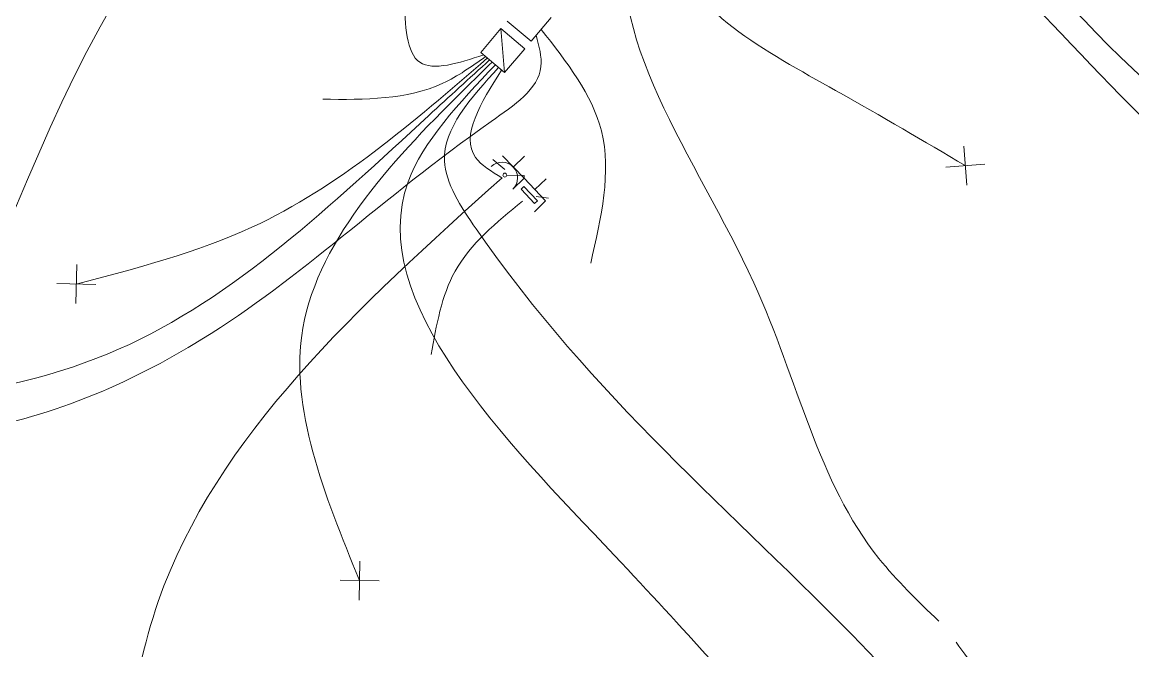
# Model space of a CAD drawing. Header units: metres. Extents: x 2747662.9 to 2747731.3, y 1250221.9 to 1250283.3.
# Drawn here: x 2747712.86 to 2747718.55, y 1250271.74 to 1250274.95 of the extents above; entities that cross this region are included whole.
import ezdxf

# ---------------------------------------------------------------- set-up
doc = ezdxf.new("R2010")
doc.units = ezdxf.units.M
doc.header["$MEASUREMENT"] = 0
doc.linetypes.add('EL_Boden', pattern=[900, 600, -300])
doc.linetypes.add('EL_Hohldecke', pattern=[1500, 600, -300, 0, -300, 0, -300])
doc.layers.add('___elektro', color=7, linetype='Continuous')

msp = doc.modelspace()

# ---------------------------------------------------------------- linework, layer by layer
at = {"layer": '___elektro', "color": 30, "linetype": 'Continuous', "lineweight": 0, "true_color": 0xff8d1c}
for p, q in [((2747715.4713, 1250274.8568), (2747715.5747, 1250274.9789)), ((2747715.3169, 1250274.9222), (2747715.2134, 1250274.8001)), ((2747715.4389, 1250274.8187), (2747715.3169, 1250274.9222)), ((2747715.3355, 1250274.6966), (2747715.3169, 1250274.9222)), ((2747715.3492, 1250274.9603), (2747715.4713, 1250274.8568)), ((2747715.3645, 1250274.9474), (2747715.3645, 1250274.9474)), ((2747715.3797, 1250274.9344), (2747715.3798, 1250274.9345)), ((2747715.395, 1250274.9215), (2747715.395, 1250274.9215)), ((2747715.5359, 1250274.9331), (2747715.536, 1250274.9331)), ((2747715.5489, 1250274.9484), (2747715.5489, 1250274.9484)), ((2747715.2781, 1250274.8764), (2747715.2781, 1250274.8764)), ((2747715.291, 1250274.8916), (2747715.2911, 1250274.8917)), ((2747715.3039, 1250274.9069), (2747715.304, 1250274.9069)), ((2747715.3321, 1250274.9092), (2747715.3322, 1250274.9092)), ((2747715.3474, 1250274.8963), (2747715.3474, 1250274.8963)), ((2747715.3626, 1250274.8834), (2747715.3627, 1250274.8834)), ((2747715.3779, 1250274.8704), (2747715.3779, 1250274.8704)), ((2747715.4102, 1250274.9086), (2747715.4103, 1250274.9086)), ((2747715.4255, 1250274.8956), (2747715.4255, 1250274.8957)), ((2747715.4407, 1250274.8827), (2747715.4408, 1250274.8827)), ((2747715.456, 1250274.8698), (2747715.456, 1250274.8698)), ((2747715.4842, 1250274.8721), (2747715.4842, 1250274.8721)), ((2747715.4971, 1250274.8873), (2747715.4972, 1250274.8874)), ((2747715.5101, 1250274.9026), (2747715.5101, 1250274.9026)), ((2747715.523, 1250274.9178), (2747715.523, 1250274.9179)), ((2747715.2263, 1250274.8154), (2747715.2264, 1250274.8154)), ((2747715.2393, 1250274.8306), (2747715.2393, 1250274.8306)), ((2747715.2522, 1250274.8459), (2747715.2523, 1250274.8459)), ((2747715.2651, 1250274.8611), (2747715.2652, 1250274.8612)), ((2747715.3355, 1250274.6966), (2747715.4389, 1250274.8187)), ((2747715.3932, 1250274.8575), (2747715.3932, 1250274.8575)), ((2747715.4084, 1250274.8446), (2747715.4085, 1250274.8446)), ((2747715.4237, 1250274.8316), (2747715.4237, 1250274.8316)), ((2747715.2134, 1250274.8001), (2747715.3355, 1250274.6966)), ((2747715.2287, 1250274.7872), (2747715.2287, 1250274.7872)), ((2747715.2439, 1250274.7742), (2747715.244, 1250274.7743)), ((2747715.2592, 1250274.7613), (2747715.2592, 1250274.7613)), ((2747715.2744, 1250274.7484), (2747715.2745, 1250274.7484)), ((2747715.3872, 1250274.7577), (2747715.3872, 1250274.7577)), ((2747715.4001, 1250274.7729), (2747715.4002, 1250274.7729)), ((2747715.4131, 1250274.7882), (2747715.4131, 1250274.7882)), ((2747715.426, 1250274.8034), (2747715.426, 1250274.8035)), ((2747715.2897, 1250274.7354), (2747715.2897, 1250274.7355)), ((2747715.3049, 1250274.7225), (2747715.305, 1250274.7225)), ((2747715.3202, 1250274.7096), (2747715.3202, 1250274.7096)), ((2747715.3484, 1250274.7119), (2747715.3484, 1250274.7119)), ((2747715.3613, 1250274.7272), (2747715.3614, 1250274.7272)), ((2747715.3743, 1250274.7424), (2747715.3743, 1250274.7424)), ((2747717.7044, 1250274.1203), (2747717.688, 1250274.3196)), ((2747715.3377, 1250274.1999), (2747715.2751, 1250274.2508)), ((2747715.4357, 1250274.1552), (2747715.3251, 1250274.2709)), ((2747715.3804, 1250274.2131), (2747715.4382, 1250274.2683)), ((2747715.4382, 1250274.2683), (2747715.4383, 1250274.2684)), ((2747715.4382, 1250274.2683), (2747715.4383, 1250274.2684)), ((2747717.7959, 1250274.2282), (2747717.5965, 1250274.2118)), ((2747717.6962, 1250274.22), (2747717.6962, 1250274.22)), ((2747715.347, 1250274.1714), (2747715.436, 1250274.1694)), ((2747715.3778, 1250274.1), (2747715.4357, 1250274.1552)), ((2747715.436, 1250274.1694), (2747715.4357, 1250274.1552)), ((2747715.4357, 1250274.1552), (2747715.5462, 1250274.0396)), ((2747715.491, 1250274.0974), (2747715.5488, 1250274.1527)), ((2747715.5488, 1250274.1527), (2747715.5488, 1250274.1527)), ((2747715.5462, 1250274.0396), (2747715.4884, 1250273.9843)), ((2747715.4972, 1250274.0619), (2747715.5607, 1250274.0534)), ((2747713.1392, 1250273.5138), (2747713.1437, 1250273.7138)), ((2747713.2414, 1250273.6116), (2747713.0415, 1250273.6161)), ((2747713.1414, 1250273.6138), (2747713.1415, 1250273.6138)), ((2747714.5903, 1250271.9958), (2747714.5948, 1250272.1958)), ((2747714.6926, 1250272.0936), (2747714.4926, 1250272.0981)), ((2747714.5926, 1250272.0958), (2747714.5926, 1250272.0958))]:
    msp.add_line(p, q, dxfattribs=at)
msp.add_lwpolyline([(2747715.4894, 1250274.0267), (2747715.4203, 1250274.099), (2747715.4347, 1250274.1128), (2747715.5038, 1250274.0405)], close=True, dxfattribs=at)
msp.add_circle((2747715.337, 1250274.1716), 0.01, dxfattribs=at)
msp.add_arc((2747715.3226, 1250274.1578), 0.08, 313.7099, 133.7099, dxfattribs=at)
for points, knots in [([(2747720.2014, 1250274.4032), (2747720.0666, 1250274.6882), (2747719.9318, 1250274.9733), (2747719.7532, 1250275.2057), (2747719.3198, 1250275.7701), (2747718.6287, 1250276.0247), (2747717.9908, 1250276.5743), (2747717.7571, 1250276.7756), (2747717.5306, 1250277.0165), (2747717.5474, 1250277.2609), (2747717.5578, 1250277.4128), (2747717.6623, 1250277.566), (2747717.7668, 1250277.7192)], [0, 0, 0, 0, 1, 1, 1, 2, 2, 2, 3, 3, 3, 4, 4, 4, 4]), ([(2747719.9516, 1250273.9988), (2747719.7626, 1250274.0426), (2747719.5736, 1250274.0865), (2747719.401, 1250274.1519), (2747718.5293, 1250274.4821), (2747718.0777, 1250275.3615), (2747717.2145, 1250276.0369), (2747717.0431, 1250276.171), (2747716.8555, 1250276.297), (2747716.686, 1250276.2585), (2747716.5911, 1250276.237), (2747716.5018, 1250276.1639), (2747716.4126, 1250276.0909)], [0, 0, 0, 0, 1, 1, 1, 2, 2, 2, 3, 3, 3, 4, 4, 4, 4]), ([(2747720.067, 1250273.1798), (2747719.6478, 1250273.5239), (2747719.2286, 1250273.868), (2747718.855, 1250274.221), (2747718.2822, 1250274.7622), (2747717.8163, 1250275.3243), (2747717.1359, 1250275.9658), (2747716.9972, 1250276.0966), (2747716.8496, 1250276.2307), (2747716.7025, 1250276.2136), (2747716.6133, 1250276.2033), (2747716.5243, 1250276.1374), (2747716.4353, 1250276.0715)], [0, 0, 0, 0, 1, 1, 1, 2, 2, 2, 3, 3, 3, 4, 4, 4, 4]), ([(2747717.5603, 1250271.8881), (2747717.4521, 1250271.9919), (2747717.3439, 1250272.0957), (2747717.2536, 1250272.209), (2747716.9383, 1250272.6045), (2747716.8422, 1250273.1148), (2747716.6123, 1250273.6208), (2747716.3205, 1250274.2629), (2747715.8132, 1250274.8981), (2747715.9857, 1250275.4864), (2747716.0374, 1250275.663), (2747716.1504, 1250275.8353), (2747716.2633, 1250276.0076)], [0, 0, 0, 0, 1, 1, 1, 2, 2, 2, 3, 3, 3, 4, 4, 4, 4]), ([(2747717.6962, 1250274.22), (2747717.4849, 1250274.3451), (2747717.2736, 1250274.4702), (2747717.0313, 1250274.6056), (2747716.6793, 1250274.8023), (2747716.2619, 1250275.0206), (2747716.1958, 1250275.3463), (2747716.1584, 1250275.5308), (2747716.2337, 1250275.7498), (2747716.3091, 1250275.9688)], [0, 0, 0, 0, 1, 1, 1, 2, 2, 2, 3, 3, 3, 3]), ([(2747715.2287, 1250274.7872), (2747715.0994, 1250274.7452), (2747714.9702, 1250274.7032), (2747714.902, 1250274.7491), (2747714.8314, 1250274.7966), (2747714.8263, 1250274.9383), (2747714.8213, 1250275.08)], [0, 0, 0, 0, 1, 1, 1, 2, 2, 2, 2]), ([(2747715.4971, 1250274.8873), (2747715.5122, 1250274.832), (2747715.5274, 1250274.7767), (2747715.522, 1250274.7273), (2747715.5094, 1250274.6119), (2747715.3848, 1250274.5291), (2747715.2676, 1250274.4468), (2747714.6935, 1250274.043), (2747714.3005, 1250273.6491), (2747713.784, 1250273.3309), (2747713.4153, 1250273.1037), (2747712.9838, 1250272.9152), (2747712.5463, 1250272.8573), (2747712.1368, 1250272.8031), (2747711.7222, 1250272.8635), (2747711.3075, 1250272.9238)], [0, 0, 0, 0, 1, 1, 1, 2, 2, 2, 3, 3, 3, 4, 4, 4, 5, 5, 5, 5]), ([(2747715.523, 1250274.9178), (2747715.6541, 1250274.751), (2747715.7851, 1250274.5841), (2747715.8319, 1250274.3976), (2747715.8845, 1250274.1883), (2747715.8307, 1250273.9542), (2747715.7769, 1250273.7202)], [0, 0, 0, 0, 1, 1, 1, 2, 2, 2, 2]), ([(2747715.2592, 1250274.7613), (2747715.1555, 1250274.6671), (2747715.0518, 1250274.573), (2747714.9476, 1250274.4773), (2747714.4555, 1250274.0258), (2747713.9512, 1250273.5408), (2747713.358, 1250273.2801), (2747712.7391, 1250273.0081), (2747712.0236, 1250272.9801), (2747711.3081, 1250272.9521)], [0, 0, 0, 0, 1, 1, 1, 2, 2, 2, 3, 3, 3, 3]), ([(2747713.1414, 1250273.6139), (2747713.45, 1250273.6941), (2747713.7586, 1250273.7742), (2747714.0415, 1250273.9051), (2747714.4856, 1250274.1105), (2747714.8665, 1250274.4409), (2747715.2474, 1250274.7713)], [0, 0, 0, 0, 1, 1, 1, 2, 2, 2, 2]), ([(2747714.5925, 1250272.0959), (2747714.4121, 1250272.5376), (2747714.2316, 1250272.9792), (2747714.3026, 1250273.3883), (2747714.3832, 1250273.8533), (2747714.7888, 1250274.2763), (2747715.1509, 1250274.6321), (2747715.1917, 1250274.6721), (2747715.2318, 1250274.7113), (2747715.272, 1250274.7504)], [0, 0, 0, 0, 1, 1, 1, 2, 2, 2, 3, 3, 3, 3]), ([(2747715.2386, 1250274.7787), (2747715.1675, 1250274.7281), (2747715.0963, 1250274.6774), (2747715.0197, 1250274.6419), (2747714.8355, 1250274.5563), (2747714.6198, 1250274.5582), (2747714.4041, 1250274.56)], [0, 0, 0, 0, 1, 1, 1, 2, 2, 2, 2]), ([(2747716.8374, 1250271.1925), (2747716.5465, 1250271.5196), (2747716.2556, 1250271.8467), (2747715.8992, 1250272.2238), (2747715.3404, 1250272.815), (2747714.6205, 1250273.5289), (2747714.8417, 1250274.1371), (2747714.9173, 1250274.3451), (2747715.103, 1250274.5407), (2747715.2886, 1250274.7363)], [0, 0, 0, 0, 1, 1, 1, 2, 2, 2, 3, 3, 3, 3]), ([(2747717.798, 1250271.0836), (2747717.5896, 1250271.3139), (2747717.3813, 1250271.5442), (2747717.1687, 1250271.7635), (2747716.501, 1250272.4518), (2747715.7907, 1250273.0307), (2747715.1901, 1250273.8959), (2747715.1107, 1250274.0104), (2747715.0331, 1250274.1298), (2747715.0281, 1250274.2449), (2747715.0209, 1250274.4101), (2747715.1629, 1250274.5663), (2747715.3049, 1250274.7225)], [0, 0, 0, 0, 1, 1, 1, 2, 2, 2, 3, 3, 3, 4, 4, 4, 4]), ([(2747715.3225, 1250274.1579), (2747715.269, 1250274.1901), (2747715.2154, 1250274.2222), (2747715.1867, 1250274.2623), (2747715.1084, 1250274.3717), (2747715.2143, 1250274.5407), (2747715.3202, 1250274.7096)], [0, 0, 0, 0, 1, 1, 1, 2, 2, 2, 2]), ([(2747713.3345, 1250270.5863), (2747713.3727, 1250271.0705), (2747713.4109, 1250271.5548), (2747713.5617, 1250271.9886), (2747713.8583, 1250272.8418), (2747714.5904, 1250273.4998), (2747715.3226, 1250274.1578)], [0, 0, 0, 0, 1, 1, 1, 2, 2, 2, 2]), ([(2747715.4278, 1250274.038), (2747715.2942, 1250273.9292), (2747715.1607, 1250273.8204), (2747715.0823, 1250273.6798), (2747715.0123, 1250273.5543), (2747714.9863, 1250273.4034), (2747714.9603, 1250273.2526)], [0, 0, 0, 0, 1, 1, 1, 2, 2, 2, 2]), ([(2747713.6475, 1250269.5787), (2747713.4215, 1250269.6591), (2747713.1955, 1250269.7394), (2747712.9661, 1250269.8211), (2747712.4837, 1250269.993), (2747711.9861, 1250270.1708), (2747711.6305, 1250270.5484), (2747711.4643, 1250270.7249), (2747711.3291, 1250270.9449), (2747711.2979, 1250271.1765), (2747711.2779, 1250271.3244), (2747711.3004, 1250271.4771), (2747711.2853, 1250271.6304), (2747711.2752, 1250271.7319), (2747711.2487, 1250271.8337), (2747711.195, 1250271.9171), (2747711.1553, 1250271.9785), (2747711.1009, 1250272.03), (2747711.0464, 1250272.0814)], [0, 0, 0, 0, 1, 1, 1, 2, 2, 2, 3, 3, 3, 4, 4, 4, 5, 5, 5, 6, 6, 6, 6]), ([(2747713.4877, 1250268.4978), (2747713.2313, 1250268.6873), (2747712.9749, 1250268.8769), (2747712.7069, 1250269.0757), (2747712.1415, 1250269.4951), (2747711.5244, 1250269.9555), (2747711.3169, 1250270.5815), (2747711.2356, 1250270.8268), (2747711.2172, 1250271.0975), (2747711.2243, 1250271.379), (2747711.2288, 1250271.5577), (2747711.2436, 1250271.7407), (2747711.1653, 1250271.885), (2747711.1308, 1250271.9488), (2747711.078, 1250272.005), (2747711.0253, 1250272.0612)], [0, 0, 0, 0, 1, 1, 1, 2, 2, 2, 3, 3, 3, 4, 4, 4, 5, 5, 5, 5])]:
    msp.add_open_spline(points, degree=3, knots=knots, dxfattribs=at)
at = {"layer": '___elektro', "color": 30, "linetype": 'EL_Hohldecke', "lineweight": 0, "true_color": 0xff8d1c}
for points, knots in [([(2747713.474, 1250276.1998), (2747713.292, 1250276.1134), (2747713.11, 1250276.027), (2747712.9455, 1250275.9159), (2747712.6539, 1250275.719), (2747712.4172, 1250275.4446), (2747712.1646, 1250275.1939), (2747712.0664, 1250275.0965), (2747711.9657, 1250275.0026), (2747711.8651, 1250274.9088)], [0, 0, 0, 0, 1, 1, 1, 2, 2, 2, 3, 3, 3, 3]), ([(2747718.1331, 1250271.4935), (2747718.0565, 1250271.4953), (2747717.98, 1250271.4972), (2747717.9147, 1250271.5224), (2747717.805, 1250271.5645), (2747717.7271, 1250271.6722), (2747717.6491, 1250271.7799)], [0, 0, 0, 0, 1, 1, 1, 2, 2, 2, 2])]:
    msp.add_open_spline(points, degree=3, knots=knots, dxfattribs=at)
at = {"layer": '___elektro', "color": 30, "linetype": 'EL_Boden', "lineweight": 0, "true_color": 0xff8d1c}
msp.add_open_spline([(2747709.3783, 1250270.9026), (2747709.5005, 1250270.883), (2747709.6226, 1250270.8633), (2747709.7435, 1250270.8627), (2747710.1465, 1250270.8605), (2747710.5346, 1250271.0698), (2747710.8823, 1250271.3148), (2747711.4706, 1250271.7293), (2747711.9431, 1250272.246), (2747712.2864, 1250272.8405), (2747712.6685, 1250273.5022), (2747712.8905, 1250274.2604), (2747713.264, 1250274.9311), (2747713.4612, 1250275.2851), (2747713.7005, 1250275.6147), (2747713.9398, 1250275.9444)], degree=3, knots=[0, 0, 0, 0, 1, 1, 1, 2, 2, 2, 3, 3, 3, 4, 4, 4, 5, 5, 5, 5], dxfattribs=at)

doc.saveas('drawing.dxf')
